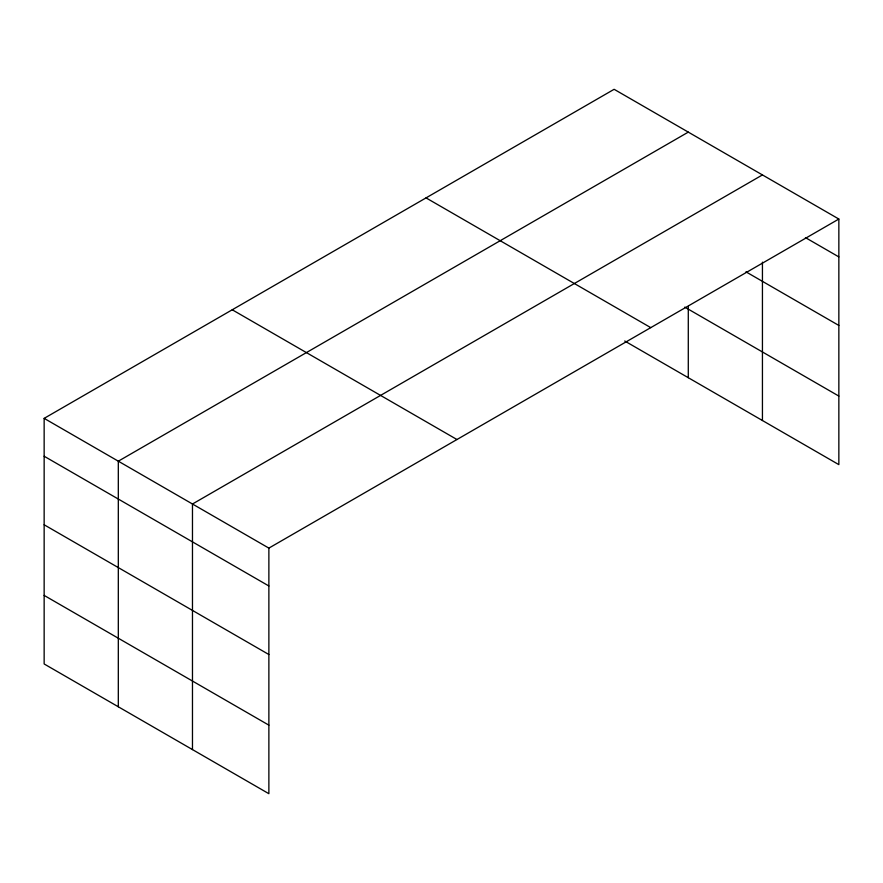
<?xml version="1.0" encoding="UTF-8"?>
<svg xmlns="http://www.w3.org/2000/svg" width="883" height="883" viewBox="0 0 883 883"><rect width="100%" height="100%" fill="white"/><g stroke="black" fill="none" stroke-linecap="round" stroke-linejoin="round"><path stroke-width="1.32" d="M838.85 219.039L614.126 89.304L44.15 418.365L44.15 663.961L268.873 793.696L268.873 548.111L838.85 219.039L838.85 464.635L624.722 341.004M762.437 262.152L762.437 420.518M688.287 132.119L118.311 461.191L118.311 706.775M762.437 174.933L192.472 504.005L192.472 749.59M805.417 237.604L838.85 256.909M745.958 271.832L838.85 325.452M684.755 307.118L838.85 396.081M426.036 197.891L650.76 327.637M232.24 309.778L456.964 439.524M44.15 418.365L268.873 548.111M44.15 456.235L268.873 585.981M44.15 524.778L268.873 654.524M44.15 595.407L268.873 725.153M688.287 306.434L688.287 377.703"/></g></svg>
